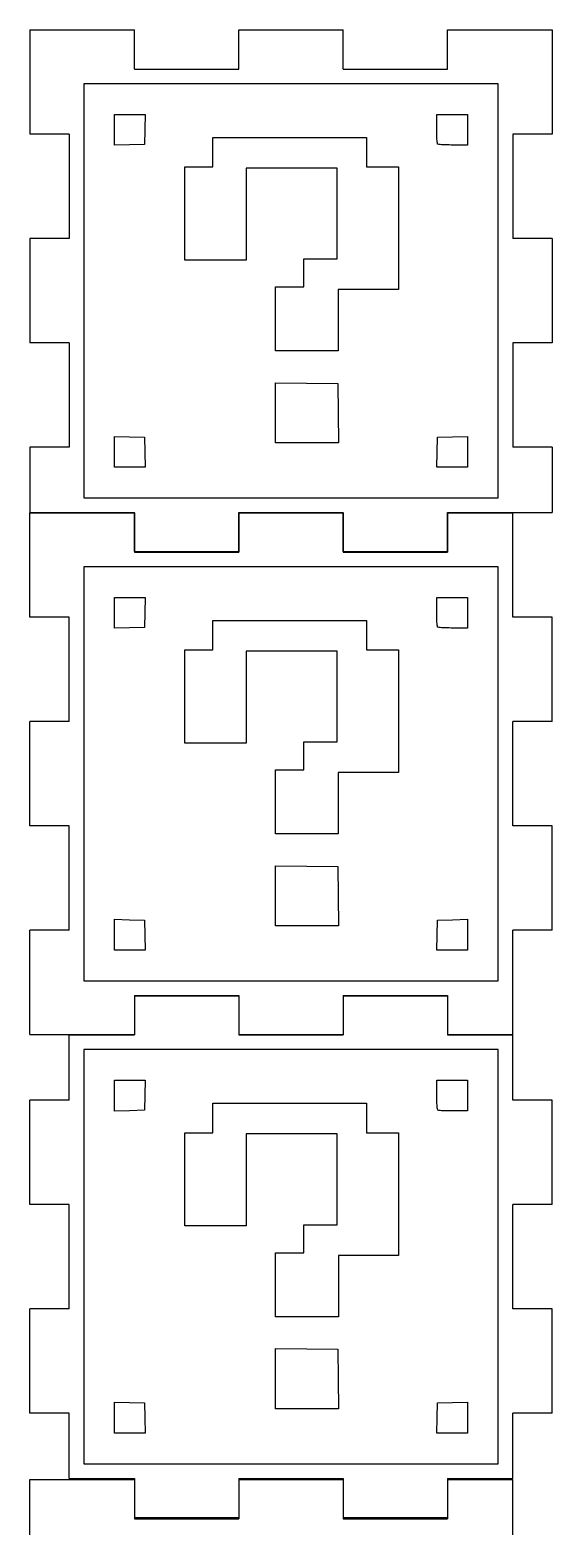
# Model space of a CAD drawing. Extents: x 12 to 203, y 7 to 458.
# Drawn here: x 123.5 to 203.5, y 228.4 to 457.8 of the extents above; entities that cross this region are included whole.
import ezdxf

# ---------------------------------------------------------------- set-up
doc = ezdxf.new("R2010")
doc.units = 0
doc.layers.add('Layer_1', color=7, linetype='CONTINUOUS')

msp = doc.modelspace()

# ---------------------------------------------------------------- linework, layer by layer
at = {"layer": 'Layer_1', "color": 1}
for points in [[(123.478382, 457.830987), (139.478371, 457.830987)], [(123.478382, 457.830987), (123.478382, 441.830998)], [(139.478371, 451.830978), (139.478371, 457.830987)], [(155.47836, 457.830987), (171.478385, 457.830987)], [(155.47836, 451.830978), (155.47836, 457.830987)], [(171.478385, 451.830978), (171.478385, 457.830987)], [(187.478374, 457.830987), (203.478363, 457.830987)], [(187.478374, 451.830978), (187.478374, 457.830987)], [(203.478363, 457.830987), (203.478363, 441.830998)], [(139.478371, 451.830978), (155.47836, 451.830978)], [(171.478385, 451.830978), (187.478374, 451.830978)], [(129.478356, 441.830998), (123.478382, 441.830998)], [(129.478356, 441.830998), (129.478356, 425.831008)], [(197.478354, 441.830998), (197.478354, 425.831008)], [(203.478363, 441.830998), (197.478354, 441.830998)], [(123.478382, 425.831008), (123.478382, 409.830984)], [(129.478356, 425.831008), (123.478382, 425.831008)], [(203.478363, 425.831008), (197.478354, 425.831008)], [(203.478363, 425.831008), (203.478363, 409.830984)], [(129.478356, 409.830984), (123.478382, 409.830984)], [(129.478356, 409.830984), (129.478356, 393.830995)], [(197.478354, 409.830984), (197.478354, 393.830995)], [(203.478363, 409.830984), (197.478354, 409.830984)], [(123.478382, 393.830995), (123.478382, 383.83098)], [(129.478356, 393.830995), (123.478382, 393.830995)], [(203.478363, 393.830995), (197.478354, 393.830995)], [(203.478363, 393.830995), (203.478363, 383.83098)], [(123.478382, 383.83098), (139.478371, 383.83098)], [(123.480699, 367.758847), (123.480699, 383.758837)], [(123.480699, 383.758837), (139.480699, 383.758837)], [(139.478371, 377.831006), (139.478371, 383.83098)], [(139.480699, 383.758837), (139.480699, 377.758827)], [(155.47836, 383.83098), (171.478385, 383.83098)], [(155.47836, 377.831006), (155.47836, 383.83098)], [(155.480692, 383.758837), (171.480678, 383.758837)], [(155.480692, 383.758837), (155.480692, 377.758827)], [(171.478385, 377.831006), (171.478385, 383.83098)], [(171.480678, 383.758837), (171.480678, 377.758827)], [(187.478374, 383.83098), (203.478363, 383.83098)], [(187.478374, 377.831006), (187.478374, 383.83098)], [(187.480702, 383.758837), (197.480682, 383.758837)], [(187.480702, 383.758837), (187.480702, 377.758827)], [(197.480682, 367.758847), (197.480682, 383.758837)], [(139.478371, 377.831006), (155.47836, 377.831006)], [(139.480699, 377.758827), (155.480692, 377.758827)], [(171.478385, 377.831006), (187.478374, 377.831006)], [(171.480678, 377.758827), (187.480702, 377.758827)], [(129.480698, 367.758847), (123.480699, 367.758847)], [(129.480698, 351.758858), (129.480698, 367.758847)], [(203.480691, 367.758847), (197.480682, 367.758847)], [(203.480691, 351.758858), (203.480691, 367.758847)], [(129.480698, 351.758858), (123.480699, 351.758858)], [(123.480699, 335.758834), (123.480699, 351.758858)], [(203.480691, 351.758858), (197.480682, 351.758858)], [(197.480682, 335.758834), (197.480682, 351.758858)], [(129.480698, 335.758834), (123.480699, 335.758834)], [(129.480698, 319.758845), (129.480698, 335.758834)], [(203.480691, 335.758834), (197.480682, 335.758834)], [(203.480691, 319.758845), (203.480691, 335.758834)], [(129.480698, 319.758845), (123.480699, 319.758845)], [(123.480699, 303.758764), (123.480699, 319.758845)], [(203.480691, 319.758845), (197.480682, 319.758845)], [(197.480682, 303.758764), (197.480682, 319.758845)], [(139.480699, 309.758738), (155.480692, 309.758738)], [(139.480699, 309.758738), (139.480699, 303.758764)], [(139.482043, 309.6931), (155.482032, 309.6931)], [(139.482043, 309.6931), (139.482043, 303.693408)], [(155.480692, 309.758738), (155.480692, 303.758764)], [(155.482032, 309.6931), (155.482032, 303.693408)], [(171.480678, 309.758738), (187.480702, 309.758738)], [(171.480678, 309.758738), (171.480678, 303.758764)], [(171.482053, 309.6931), (187.482043, 309.6931)], [(171.482053, 309.6931), (171.482053, 303.693408)], [(187.480702, 309.758738), (187.480702, 303.758764)], [(187.482043, 309.6931), (187.482043, 303.693408)], [(123.480699, 303.758764), (139.480699, 303.758764)], [(129.482028, 293.693252), (129.482028, 303.693408)], [(129.482028, 303.693408), (139.482043, 303.693408)], [(155.480692, 303.758764), (171.480678, 303.758764)], [(155.482032, 303.693408), (171.482053, 303.693408)], [(187.480702, 303.758764), (197.480682, 303.758764)], [(187.482043, 303.693408), (197.482023, 303.693408)], [(197.482023, 293.693252), (197.482023, 303.693408)], [(129.482028, 293.693252), (123.482054, 293.693252)], [(123.482054, 277.693263), (123.482054, 293.693252)], [(203.482032, 293.693252), (197.482023, 293.693252)], [(203.482032, 277.693263), (203.482032, 293.693252)], [(129.482028, 277.693263), (123.482054, 277.693263)], [(129.482028, 261.693224), (129.482028, 277.693263)], [(203.482032, 277.693263), (197.482023, 277.693263)], [(197.482023, 261.693224), (197.482023, 277.693263)], [(129.482028, 261.693224), (123.482054, 261.693224)], [(123.482054, 245.693235), (123.482054, 261.693224)], [(203.482032, 261.693224), (197.482023, 261.693224)], [(203.482032, 245.693235), (203.482032, 261.693224)], [(129.482028, 245.693235), (123.482054, 245.693235)], [(129.482028, 235.693255), (129.482028, 245.693235)], [(203.482032, 245.693235), (197.482023, 245.693235)], [(197.482023, 235.693255), (197.482023, 245.693235)], [(123.482054, 219.497686), (123.482054, 235.497675)], [(123.482054, 235.497675), (139.482043, 235.497675)], [(129.482028, 235.693255), (139.482043, 235.693255)], [(139.482043, 235.693255), (139.482043, 229.693246)], [(139.482043, 235.497675), (139.482043, 229.497701)], [(155.482032, 235.693255), (171.482053, 235.693255)], [(155.482032, 235.693255), (155.482032, 229.693246)], [(155.482032, 235.497675), (171.482053, 235.497675)], [(155.482032, 235.497675), (155.482032, 229.497701)], [(171.482053, 235.693255), (171.482053, 229.693246)], [(171.482053, 235.497675), (171.482053, 229.497701)], [(187.482043, 235.693255), (197.482023, 235.693255)], [(187.482043, 235.693255), (187.482043, 229.693246)], [(187.482043, 235.497675), (197.482023, 235.497675)], [(187.482043, 235.497675), (187.482043, 229.497701)], [(197.482023, 219.497686), (197.482023, 235.497675)], [(139.482043, 229.693246), (155.482032, 229.693246)], [(139.482043, 229.497701), (155.482032, 229.497701)], [(171.482053, 229.693246), (187.482043, 229.693246)], [(171.482053, 229.497701), (187.482043, 229.497701)]]:
    msp.add_lwpolyline(points, dxfattribs=at)
at = {"layer": 'Layer_1', "color": 3}
for points in [[(195.228549, 417.830996), (195.228549, 449.581137), (163.478337, 449.581137), (131.72821, 449.581137), (131.72821, 417.830996), (131.72821, 386.080855), (163.478337, 386.080855), (195.228549, 386.080855), (195.228549, 417.830996), (195.228549, 417.830996)], [(195.230842, 343.758811), (195.230842, 375.508952), (163.480665, 375.508952), (131.730535, 375.508952), (131.730535, 343.758811), (131.730535, 312.008655), (163.480665, 312.008655), (195.230842, 312.008655), (195.230842, 343.758811), (195.230842, 343.758811)], [(195.232218, 269.693169), (195.232218, 301.443317), (163.482006, 301.443317), (131.731882, 301.443317), (131.731882, 269.693169), (131.731882, 237.943028), (163.482006, 237.943028), (195.232218, 237.943028), (195.232218, 269.693169), (195.232218, 269.693169)]]:
    msp.add_lwpolyline(points, dxfattribs=at)
at = {"layer": 'Layer_1', "color": 2}
for points in [[(136.431913, 442.519338), (136.431913, 444.87741), (138.790017, 444.87741), (141.148121, 444.87741), (141.092714, 442.574547), (141.03731, 440.271685), (138.734475, 440.216475), (136.431577, 440.1613), (136.431577, 442.519373), (136.431913, 442.519338)], [(185.821059, 442.656215), (185.821059, 444.87741), (188.172923, 444.87741), (190.524751, 444.87741), (190.524751, 442.525547), (190.524751, 440.173683), (188.303556, 440.173683)], [(161.126509, 413.51924), (161.126509, 418.418971), (163.282404, 418.418971), (165.438265, 418.418971), (165.438265, 420.574831), (165.438265, 422.730727), (167.986096, 422.730727), (170.533928, 422.730727), (170.533928, 429.688316), (170.533928, 436.645905), (163.576374, 436.645905), (156.61876, 436.645905), (156.61876, 429.590314), (156.61876, 422.534723), (151.915054, 422.534723), (147.211348, 422.534723), (147.211348, 429.688316), (147.211348, 436.841908), (149.367222, 436.841908), (151.523097, 436.841908), (151.523097, 439.09577), (151.523097, 441.349632), (163.282404, 441.349632), (175.041687, 441.349632), (175.041687, 439.09577), (175.041687, 436.841908), (177.491552, 436.841908), (179.941418, 436.841908), (179.941418, 427.434454), (179.941418, 418.027), (175.335657, 418.027), (170.729931, 418.027), (170.729931, 413.323272), (170.729931, 408.619545), (165.928202, 408.619545), (161.126509, 408.619545), (161.126509, 413.51924), (161.126509, 413.51924)], [(185.951728, 440.304352), (185.951728, 440.304352)], [(161.126509, 399.117582), (161.126509, 403.7268), (165.879201, 403.674306), (170.631965, 403.621813), (170.68467, 399.065088), (170.737375, 394.508363), (165.932048, 394.508363), (161.12672, 394.508363), (161.12672, 399.117546), (161.126509, 399.117582)], [(136.431913, 393.142655), (136.431913, 395.500727), (138.734814, 395.445553), (141.037645, 395.390343), (141.093052, 393.08748), (141.148456, 390.784618), (138.790355, 390.784618), (136.432251, 390.784618), (136.432251, 393.14269), (136.431913, 393.142655)], [(185.863816, 393.087445), (185.919237, 395.390308), (188.222135, 395.445518), (190.524963, 395.500727), (190.524963, 393.14262), (190.524963, 390.784547), (188.166925, 390.784547), (185.808818, 390.784547), (185.864239, 393.08741), (185.863816, 393.087445)], [(136.434237, 368.447152), (136.434237, 370.80526), (138.792342, 370.80526), (141.150446, 370.80526), (141.095039, 368.502397), (141.039635, 366.199534), (138.7368, 366.144325), (136.433902, 366.089115), (136.433902, 368.447187), (136.434237, 368.447152)], [(185.823387, 368.58403), (185.823387, 370.80526), (188.175251, 370.80526), (190.527079, 370.80526), (190.527079, 368.453396), (190.527079, 366.101533), (188.305884, 366.101533)], [(161.128837, 339.44709), (161.128837, 344.346785), (163.284733, 344.346785), (165.440593, 344.346785), (165.440593, 346.502681), (165.440593, 348.658541), (167.988425, 348.658541), (170.536256, 348.658541), (170.536256, 355.61613), (170.536256, 362.57372), (163.578702, 362.57372), (156.621085, 362.57372), (156.621085, 355.518129), (156.621085, 348.462538), (151.917379, 348.462538), (147.213673, 348.462538), (147.213673, 355.61613), (147.213673, 362.769723), (149.369547, 362.769723), (151.525422, 362.769723), (151.525422, 365.023585), (151.525422, 367.277447), (163.284733, 367.277447), (175.044015, 367.277447), (175.044015, 365.023585), (175.044015, 362.769723), (177.493881, 362.769723), (179.943746, 362.769723), (179.943746, 353.362268), (179.943746, 343.954814), (175.337985, 343.954814), (170.73226, 343.954814), (170.73226, 339.251087), (170.73226, 334.54736), (165.930531, 334.54736), (161.128837, 334.54736), (161.128837, 339.44709), (161.128837, 339.44709)], [(185.954056, 366.232166), (185.954056, 366.232166)], [(161.128837, 325.045396), (161.128837, 329.654649), (165.88153, 329.602121), (170.634293, 329.549627), (170.686998, 324.992903), (170.739703, 320.436178), (165.934376, 320.436178), (161.129049, 320.436178), (161.129049, 325.045361), (161.128837, 325.045396)], [(136.434237, 319.070469), (136.434237, 321.428577), (138.737139, 321.373367), (141.03997, 321.318158), (141.095377, 319.015295), (141.150781, 316.712432), (138.79268, 316.712432), (136.434576, 316.712432), (136.434576, 319.070505), (136.434237, 319.070469)], [(185.866144, 319.01526), (185.921565, 321.318122), (188.224463, 321.373332), (190.527291, 321.428542), (190.527291, 319.070434), (190.527291, 316.712362), (188.169254, 316.712362), (185.811146, 316.712362), (185.866567, 319.015224), (185.866144, 319.01526)], [(136.435585, 294.381518), (136.435585, 296.739604), (138.793689, 296.739604), (141.151793, 296.739604), (141.096386, 294.436738), (141.040982, 292.133875), (138.738148, 292.078672), (136.43525, 292.02347), (136.43525, 294.381549), (136.435585, 294.381518)], [(185.824728, 294.518395), (185.824728, 296.739604), (188.176627, 296.739604), (190.52842, 296.739604), (190.52842, 294.387741), (190.52842, 292.035881), (188.307225, 292.035881)], [(161.130178, 265.381434), (161.130178, 270.281147), (163.286073, 270.281147), (165.441933, 270.281147), (165.441933, 272.437029), (165.441933, 274.5929), (167.989765, 274.5929), (170.537597, 274.5929), (170.537597, 281.550492), (170.537597, 288.508085), (163.580043, 288.508085), (156.622433, 288.508085), (156.622433, 281.452501), (156.622433, 274.396907), (151.918726, 274.396907), (147.21502, 274.396907), (147.21502, 281.550492), (147.21502, 288.704078), (149.370895, 288.704078), (151.526769, 288.704078), (151.526769, 290.957943), (151.526769, 293.211809), (163.286073, 293.211809), (175.045356, 293.211809), (175.045356, 290.957943), (175.045356, 288.704078), (177.495221, 288.704078), (179.945086, 288.704078), (179.945086, 279.296627), (179.945086, 269.889176), (175.339361, 269.889176), (170.7336, 269.889176), (170.7336, 265.185449), (170.7336, 260.481725), (165.931871, 260.481725), (161.130178, 260.481725), (161.130178, 265.381434), (161.130178, 265.381434)], [(185.955397, 292.166528), (185.955397, 292.166528)], [(161.130178, 250.979754), (161.130178, 255.588994), (165.88287, 255.536493), (170.635634, 255.483993), (170.688339, 250.927261), (170.741044, 246.370529), (165.935716, 246.370529), (161.130389, 246.370529), (161.130389, 250.979733), (161.130178, 250.979754)], [(136.435585, 245.004835), (136.435585, 247.362925), (138.738487, 247.307722), (141.041318, 247.25252), (141.096725, 244.94966), (141.152129, 242.646794), (138.794028, 242.646794), (136.435924, 242.646794), (136.435924, 245.004877), (136.435585, 245.004835)], [(185.867484, 244.949632), (185.922906, 247.252491), (188.225804, 247.307694), (190.528631, 247.362897), (190.528631, 245.004807), (190.528631, 242.646727), (188.170594, 242.646727), (185.812486, 242.646727), (185.867908, 244.949593), (185.867484, 244.949632)]]:
    msp.add_lwpolyline(points, dxfattribs=at)
for points, knots in [([(185.951728, 440.304352), (185.927471, 440.427471), (185.848622, 440.827675), (185.837976, 441.61745), (185.827223, 442.277707), (185.821059, 442.656215)], [0, 0, 0, 0, 0.376014, 1.222252, 2.359115, 2.359115, 2.359115, 2.359115]), ([(188.303556, 440.173683), (187.925053, 440.179847), (187.264809, 440.1906), (186.47505, 440.201274), (186.074849, 440.280101), (185.951728, 440.304352)], [0, 0, 0, 0, 1.136846, 1.98306, 2.359077, 2.359077, 2.359077, 2.359077]), ([(185.954056, 366.232166), (185.929799, 366.35529), (185.850953, 366.755498), (185.840303, 367.545272), (185.829551, 368.205524), (185.823387, 368.58403)], [0, 0, 0, 0, 0.376029, 1.22226, 2.359115, 2.359115, 2.359115, 2.359115]), ([(188.305884, 366.101533), (187.927381, 366.107695), (187.267138, 366.118445), (186.47738, 366.129102), (186.077177, 366.207918), (185.954056, 366.232166)], [0, 0, 0, 0, 1.136846, 1.983059, 2.359075, 2.359075, 2.359075, 2.359075]), ([(185.955397, 292.166528), (185.93114, 292.289649), (185.852292, 292.689854), (185.841645, 293.479631), (185.830892, 294.139886), (185.824728, 294.518395)], [0, 0, 0, 0, 0.37602, 1.222254, 2.359118, 2.359118, 2.359118, 2.359118]), ([(188.307225, 292.035881), (187.928722, 292.042044), (187.268479, 292.052795), (186.47872, 292.063456), (186.078518, 292.142279), (185.955397, 292.166528)], [0, 0, 0, 0, 1.136846, 1.983059, 2.359076, 2.359076, 2.359076, 2.359076])]:
    msp.add_open_spline(points, degree=3, knots=knots, dxfattribs=at)

doc.saveas('drawing.dxf')
